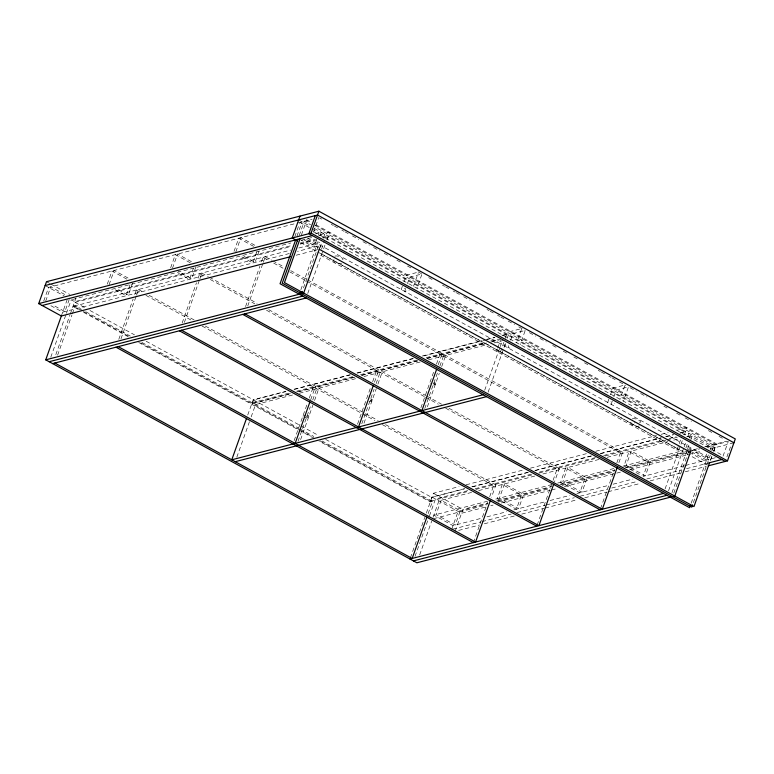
<?xml version="1.0" encoding="UTF-8"?>
<svg xmlns="http://www.w3.org/2000/svg" width="774" height="774" viewBox="0 0 774 774"><rect width="100%" height="100%" fill="white"/><g stroke="black" fill="none" stroke-linecap="round" stroke-linejoin="round"><path stroke-width="0.58" stroke-dasharray="3.87 2.9" d="M43.75 300.98L48.588 287.415L296.258 223.328M45.714 301.096L50.784 286.854L65.945 295.136M61.34 315.995L67.386 299.016M69.205 299.538L64.91 311.593L52.787 304.966M50.784 357.211L66.013 314.438M66.419 313.306L71.227 299.799L74.672 301.686L291.962 245.455M55.815 354.647L69.863 315.192M70.26 314.07L76.036 297.855M82.237 310.858L73.753 306.223L75.117 302.382L290.821 246.567M57.615 355.189L71.963 314.892M72.369 313.77L75.155 305.933L81.522 309.416M107.276 284.164L111.959 271.016L127.12 279.308M109.095 284.697L114.165 270.445L129.316 278.737M129.984 284.803L126.085 295.765L112.956 288.576M132.577 283.139L128.291 295.194L116.168 288.557M118.79 339.36L133.147 299.064M134.734 294.584L136.33 290.105L138.536 289.534L143.838 292.437M120.996 338.789L136.147 296.248M136.543 295.136L138.536 289.534M170.657 267.765L175.34 254.617L190.491 262.908M172.467 268.297L177.546 254.046L192.697 262.338M193.365 268.404L189.466 279.356L176.327 272.177M195.957 266.74L191.662 278.795L178.533 271.606M182.171 322.961L196.519 282.665M198.115 278.185L199.711 273.706L201.908 273.135L208.274 276.618M184.376 322.39L199.518 279.849M199.915 278.737L201.908 273.135M234.038 251.366L238.721 238.218L253.872 246.5M235.847 251.889L240.917 237.647L256.078 245.939M256.745 252.005L252.837 262.957L240.714 256.329M258.942 251.434L255.043 262.386L241.914 255.207M245.552 306.562L259.9 266.256M261.496 261.786L263.092 257.307L265.288 256.736L271.655 260.209M247.748 305.991L262.899 263.45M263.295 262.328L265.288 256.736M294.826 236.631L299.499 223.483M297.023 236.06L302.092 221.819M299.228 235.49L304.298 221.248L310.664 224.731M301.425 234.919L306.494 220.677L310.742 222.999M247.719 415.019L253.204 399.771L285.848 391.325M299.935 429.909L252.227 403.825L253.601 399.984L286.245 391.538M313.538 232.19L318.762 217.504M236.815 457.202L249.576 421.385M251.163 416.905L255.555 404.589L294.13 394.605M316.75 239.456L314.021 247.129L300.883 239.95M318.308 235.073L319.091 232.887L313.025 229.568M300.854 289.718L318.172 241.082M320.088 235.693L321.287 232.316L315.453 233.825M303.466 287.976L318.424 245.987L305.285 238.808M319.256 249.257L320.62 245.416L297.526 251.395M319.923 247.709L321.529 243.2M323.532 237.57L324.741 234.193L318.898 235.712M321.529 249.141L324.267 241.469M307.742 293.491L324.974 245.087M326.976 239.456L329.55 232.248L319.033 234.967M327.102 239.785L328.128 236.912L506.215 334.3L505.19 337.174M294.149 440.599L307.684 402.596M309.281 398.107L313.286 386.874M310.684 399.781L315.482 386.303M298 441.354L310.326 406.727M312.725 399.994L316.73 388.761M300.602 439.661L312.928 405.034M314.534 400.545L318.927 388.19M402.393 286.206L401.222 289.495L405.682 288.344M403.951 281.823L406.292 275.254L417.447 272.361M405.45 289.186L404.667 291.382L409.127 290.231M407.395 283.71L409.736 277.131L422.004 273.957L416.934 288.209M357.53 424.191L371.065 386.197M372.662 381.708L376.657 370.475M374.461 382.259L378.863 369.904M361.777 423.833L374.103 389.206M376.106 383.594L380.102 372.362M363.983 423.262L376.309 388.635M377.906 384.146L382.308 371.791M413.49 286.322L418.173 273.174M420.911 407.792L434.437 369.798M436.439 364.186L440.038 354.076M438.239 364.738L442.244 353.505M424.752 408.556L437.881 371.684M439.884 366.063L443.483 355.953M427.354 406.863L439.284 373.358M441.683 366.615L445.689 355.392M320.068 440.919L430.315 501.213L431.679 497.372L464.323 488.926M410.375 557.89L424.8 517.371M426.319 513.123L433.382 493.27L459.088 486.623M428.119 513.675L432.502 501.359L322.226 441.054M415.019 556.4L429.048 517.003M429.454 515.881L435.462 498.988L468.173 490.523M419.672 554.91L431.689 521.134M497.314 349.2L496.531 351.386L498.737 350.825M497.701 348.107L500.439 340.434M484.679 390.28L499.83 347.749M500.227 346.626L502.22 341.034M503.884 342.321L499.975 353.273L502.181 352.702M505.238 338.344L506.602 334.513L684.69 431.902L683.665 434.775M505.248 343.762L504.464 345.959L507.812 345.088M507.193 338.286L509.534 331.707L521.802 328.534L516.732 342.785M488.123 392.166L505.664 342.911M508.692 345.649L507.908 347.836L511.256 346.975M510.637 340.173L512.978 333.594L525.246 330.421L520.176 344.662M451.668 529.455L458.102 511.372L487.31 503.816M455.112 531.341L462.92 509.427L487.446 503.071M473.349 542.622L487.697 502.316M489.69 496.724L493.677 485.53L495.882 484.959L491.5 497.276M537.127 525.101L551.475 484.795M553.071 480.325L557.057 469.131L559.254 468.56L554.474 481.989M608.877 399.132L607.706 402.412L611.054 401.551M610.434 394.75L612.776 388.171L625.044 384.997L619.974 399.239M612.321 401.009L611.15 404.299L614.498 403.438M613.879 396.627L616.22 390.057L628.488 386.884L623.418 401.126M600.508 508.692L614.459 469.518M616.849 462.804L620.438 452.722L622.635 452.161L618.649 463.355M676.931 450.042L679.127 449.471L321.781 254.056L319.585 254.627L676.931 450.042L681.613 436.894M665.089 488.916L682.32 440.512M684.322 434.882L686.896 427.664L676.379 430.392M668.533 490.793L683.761 448.02M684.168 446.898L685.764 442.389M687.776 436.768L688.976 433.392L684.303 434.601M685.928 447.894L687.486 443.512M689.441 438.036L690.215 435.839L709.419 446.337L708.636 448.533M671.977 492.68L687.206 449.907M687.612 448.785L689.295 444.034M690.814 439.777L692.42 435.269L686.577 436.788M673.786 493.212L688.744 451.213M706.681 454.009L704.34 460.588L692.217 453.951M691.172 503.177L708.5 454.532M710.01 450.294L711.616 445.766M693.378 502.607L710.309 455.064M711.819 450.826L713.822 445.205L314.912 227.043M710.406 460.395L712.119 455.586M713.618 451.387L716.018 444.634L314.989 225.321M710.638 460.085L712.244 455.567M713.851 451.048L716.424 443.821L315.908 224.789M723.051 456.147L728.286 441.461L705.772 447.285M726.902 456.902L731.333 444.469M297.419 223.028L312.096 219.226M72.398 299.499L290.86 242.968M301.376 240.24L313.054 237.221M300.148 243.336L315.328 239.408M322.342 237.589L328.186 236.08M300.148 244.149L316.469 239.93M323.464 238.121L328.128 236.912M73.753 306.223L290.618 250.099M298.783 247.99L319.768 242.552M75.155 305.933L72.95 306.504L78.251 309.406M289.35 253.514L62.704 312.164L50.581 305.537M296.161 255.227L317.059 249.828M294.014 389.216L349.974 374.732M356.969 372.923L412.939 358.439M422.265 356.021L481.728 340.637M486.391 339.428L494.557 337.319M502.713 335.2L506.215 334.3M294.41 389.428L350.37 374.945M357.365 373.136L413.335 358.652M423.823 355.934L485.617 339.941M486.788 339.641L494.944 337.532M501.939 335.723L506.602 334.513M252.111 402.703L289.515 393.028M296.519 391.209L353.573 376.445M360.5 374.655L416.954 360.045M426.184 357.656L485.027 342.427M490.561 340.995L497.75 339.138M290.318 393.647L251.84 403.602L140.539 342.737M297.313 391.838L353.273 377.354M361.439 375.245L417.399 360.761M426.726 358.352L486.188 342.959M492.022 341.45L499.017 339.641M252.227 403.825L290.705 393.869M298.87 391.75L354.831 377.267M361.826 375.458L417.796 360.974M427.122 358.565L486.585 343.172M491.248 341.973L500.575 339.554M299.412 393.24L357.249 378.273M363.944 376.541L420.398 361.932M428.477 359.842L488.471 344.314M494.006 342.882L503.506 340.425M302.886 416.073L305.082 415.512L308.536 417.389L306.33 417.96L303.747 416.547M306.794 416.644L309 416.073L306.417 414.661M370.175 400.245L372.381 399.674L370.659 398.736M433.556 383.846L435.752 383.275L433.169 381.863M369.711 401.561L371.907 400.99L368.463 399.103M466.093 484.805L522.169 470.292M530.345 468.183L586.421 453.67M595.767 451.252L656.516 435.53M661.189 434.32L668.204 432.502M464.729 488.646L432.018 497.111L461.546 513.259L486.082 506.912M471.734 486.827L527.82 472.314M534.824 470.505L592.071 455.692M600.247 453.574L660.996 437.852M665.669 436.642L673.844 434.524M679.688 433.014L685.532 431.505M472.488 486.817L528.449 472.334M535.453 470.524L592.584 455.741M600.74 453.622L661.373 437.939M666.037 436.729L673.032 434.92M680.027 433.111L684.69 431.902M475.188 488.713L531.264 474.201M539.439 472.082L595.516 457.569M603.691 455.46L663.27 440.038M669.113 438.529L676.128 436.71M430.315 501.213L468.792 491.258M475.787 489.439L531.748 474.965M538.743 473.146L594.713 458.663M605.21 455.954L665.834 440.261M667.004 439.961L677.492 437.242M432.502 501.359L430.305 501.929L318.965 441.045M471.618 492.409L438.906 500.875L432.473 518.957L486.207 505.054M478.632 490.6L534.708 476.087M542.884 473.969L598.96 459.456M607.135 457.337L667.885 441.625M673.728 440.106L679.572 438.597M487.572 501.213L433.837 515.126L453.032 525.623L482.241 518.058M495.757 499.095L551.833 484.582M557.667 483.073L614.914 468.26M623.089 466.142L682.678 450.729M687.351 449.52L691.753 448.378L690.389 452.209L627.569 468.473M496.792 500.652L551.707 486.449M559.883 484.331L614.788 470.118M625.305 467.399L686.054 451.677M687.225 451.377L697.732 448.659M704.746 446.84L726.418 441.238M497.827 501.097L550.401 487.494M560.908 484.766L614.653 470.863M627.501 467.535L687.08 452.122M691.753 450.913L699.938 448.794M497.895 502.026L550.469 488.423M562.147 485.395L613.55 472.101M490.755 505.703L493.096 505.093M501.271 502.984L550.333 490.281M551.504 489.981L557.348 488.471M564.352 486.653L620.429 472.14M629.775 469.721L688.192 454.609M689.363 454.309L702.212 450.981M710.387 448.862L733.936 442.767M486.914 516.848L506.776 511.711M513.781 509.902L545.322 501.736M549.995 500.526L569.857 495.389M576.872 493.57L608.412 485.414M613.085 484.205L632.948 479.058M684.351 465.755L643.165 476.416L648.235 462.175L629.039 451.677L623.97 465.919L642.159 475.865M685.512 465.455L715.437 457.715M452.838 529.155L480.877 521.899M482.038 521.599L511.246 514.033M517.09 512.523L545.128 505.267M546.299 504.967L574.337 497.711M580.171 496.202L607.048 489.245M611.721 488.036L637.418 481.389M646.764 478.971L681.817 469.895M686.49 468.686L707.397 463.278M458.614 530.432L479.648 524.995M484.321 523.785L514.691 515.919M521.705 514.11L543.899 508.363M545.07 508.063L577.781 499.598M584.786 497.779L606.99 492.041M608.151 491.732L640.862 483.266M650.208 480.848L680.588 472.991M685.261 471.782L706.285 466.335M319.556 217.939L321.674 219.09M331.214 224.305L333.333 225.466M334.397 226.047L337.57 227.788M341.808 230.101L343.927 231.262M344.991 231.842L348.165 233.584M352.402 235.896L358.759 239.379M362.996 241.691L369.362 245.165M373.6 247.487L379.957 250.96M384.194 253.282L390.551 256.755M396.907 260.238L401.145 262.55M407.501 266.033L411.739 268.346M418.095 271.819L422.333 274.141M428.699 277.614L432.937 279.936M442.467 285.151L444.586 286.312M445.65 286.893L448.823 288.625M453.061 290.947L455.18 292.108M456.244 292.688L459.427 294.42M463.665 296.742L470.021 300.215M475.313 303.118L477.432 304.269M486.972 309.484L489.091 310.645M490.145 311.225L493.328 312.967M497.566 315.279L499.685 316.44M500.749 317.021L503.922 318.762M508.16 321.075L514.516 324.558M518.754 326.87L525.246 330.421M529.358 332.665L535.714 336.139M539.952 338.461L546.309 341.934M552.665 345.417L556.903 347.729M563.259 351.212L567.497 353.524M573.853 356.998L578.091 359.32M584.447 362.793L588.695 365.115M598.225 370.33L600.343 371.491M601.408 372.071L604.581 373.803M608.819 376.125L610.938 377.286M612.002 377.867L615.175 379.599M619.423 381.921L625.779 385.394M630.017 387.716L636.373 391.189M640.611 393.511L646.967 396.985M663.918 406.253L667.101 407.995M676.631 413.21L680.868 415.532M685.116 417.844L691.472 421.317M708.423 430.596L712.661 432.908M719.017 436.391L723.255 438.703M306.34 219.555L311.67 222.467M298.648 219.932L309.523 225.873M314.215 228.446L715.06 447.653M299.896 222.39L312.019 229.017M313.693 231.745L723.216 455.702M307.491 238.237L710.948 458.876M689.547 448.949L708.742 459.446M304.095 239.93L318.24 247.661M691.385 451.726L706.546 460.017M300.709 242.659L316.876 251.502M317.94 252.082L708.626 465.735M272.709 260.79L284.377 267.175M290.743 270.648L306.649 279.346M307.704 279.927L622.635 452.161M263.092 257.307L268.394 260.199M273.696 263.102L283.236 268.326M289.602 271.8L305.507 280.498M306.562 281.078L620.438 452.722M433.566 383.652L435.288 384.591L433.082 385.162L430.499 383.749M209.338 277.198L257.055 303.292M268.713 309.668L425.652 395.495M426.716 396.075L441.557 404.192M448.978 408.246L559.254 468.56M199.711 273.706L205.013 276.608M210.315 279.501L254.849 303.863M266.517 310.239L424.51 396.646M425.574 397.217L438.297 404.183M445.718 408.237L557.057 469.131M149.14 295.339L194.738 320.272M205.342 326.067L378.176 420.592M385.597 424.645L495.882 484.959M136.33 290.105L141.632 293.007M145.88 295.329L191.468 320.262M202.072 326.057L374.916 420.582M382.337 424.636L493.677 485.53M46.508 281.697L49.671 283.429M50.726 284.01L69.708 294.391M433.382 493.27L462.92 509.427M45.134 285.538L64.126 295.92M75.117 302.382L84.666 307.597M89.958 310.5L134.483 334.842M146.141 341.228L253.204 399.771M253.601 399.984L318.259 435.346M325.68 439.409L431.679 497.372M85.759 311.738L130.293 336.09M141.961 342.466L298.899 428.293M299.954 428.873L313.741 436.41M83.292 311.438L129.935 336.942M300.989 430.489L313.712 437.445M83.553 312.309L128.097 336.661M138.701 342.456L297.758 429.444M298.812 430.025L312.599 437.562M341.557 263.363A4.441 1.461 19.6 0 1 334.736 262.115A4.441 1.461 19.6 0 1 335.887 259.871M334.794 256.213A4.441 1.461 19.6 0 1 340.347 257.007A4.441 1.461 19.6 0 1 342.592 259.793M639.121 425.69A4.441 1.461 19.6 0 1 633.606 425.516A4.441 1.461 19.6 0 1 631.681 422.469M634.409 422.778A4.441 1.461 19.6 0 1 634.932 422.933M632.281 418.898A4.441 1.461 19.6 0 1 638.327 419.924A4.441 1.461 19.6 0 1 639.518 422.633M441.112 500.304L436.043 514.555L455.238 525.053L460.307 510.801L441.112 500.304M502.287 484.476L497.218 498.717L516.413 509.215L521.482 494.973L502.287 484.476M504.484 483.905L499.414 498.146L518.609 508.644L523.688 494.402L504.484 483.905M565.668 468.077L560.589 482.318L579.784 492.815L584.863 478.574L565.668 468.077M567.864 467.506L562.795 481.747L581.99 492.245L587.06 478.003L567.864 467.506M631.245 451.107L626.176 465.348L645.371 475.846L650.441 461.604L631.245 451.107"/><path stroke-width="1.16" d="M290.318 256.745L61.34 315.995L38.7 303.611L46.508 281.697L318.888 211.215L735.3 438.935L727.492 460.849L708.626 465.735M690.543 451.784L674.783 496.047L416.867 562.785L45.734 359.833L61.369 315.927M300.012 216.091L292.214 238.015L297.777 241.053M295.678 239.824L280.053 283.729L689.576 507.686L690.369 505.432M297.884 239.253L282.249 283.158L691.772 507.115L692.575 504.861M300.089 238.682L284.455 282.587L693.978 506.544L709.603 462.639M315.318 215.617L308.884 233.7L725.296 461.42M38.7 303.611L311.08 233.129L318.888 211.215M246.529 418.376L231.774 459.795L483.092 394.759M299.248 294.226L300.051 291.953M301.444 293.656L302.257 291.382M319.41 248.822L303.65 293.085L45.734 359.833M295.155 443.396L309.881 402.025M358.536 426.996L373.262 385.626M421.907 410.597L436.642 369.227M426.919 517.032L412.174 558.451L54.828 363.025M490.3 500.633L475.555 542.052L118.209 346.626M553.681 484.234L538.927 525.652L181.58 330.227M617.459 466.712L602.307 509.244L244.961 313.828M45.134 285.538L317.524 215.046L733.936 442.767M42.144 305.498L312.328 235.586M49.178 361.71L302.692 296.113M52.622 363.596L306.136 297.99M235.219 461.681L486.536 396.646M708.51 462.987L721.852 459.533M409.968 559.021L663.482 493.415M413.413 560.908L666.927 495.302M311.08 233.129L727.492 460.849M319.256 249.257L690.389 452.209M242.755 314.399L600.102 509.814M179.384 330.798L536.73 526.214M116.003 347.197L473.349 542.622"/></g></svg>
